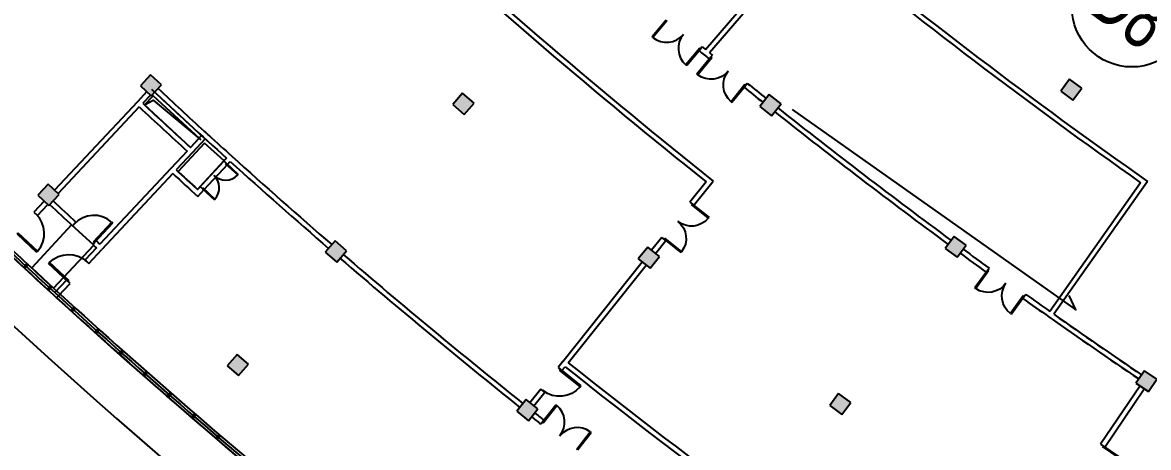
# Model space of a CAD drawing. Extents: x 1962160 to 37842216, y -162679 to 2997677.
# Drawn here: x 37436538 to 37481552, y 2558473 to 2575474 of the extents above; entities that cross this region are included whole.
import ezdxf
from ezdxf.enums import TextEntityAlignment as Align

# ---------------------------------------------------------------- set-up
doc = ezdxf.new("R2010")
doc.units = 0
doc.header["$LTSCALE"] = 1000
doc.linetypes.add('CENTER', pattern=[2, 1.25, -0.25, 0.25, -0.25])
doc.linetypes.add('CENTER2', pattern=[28.575000000000003, 19.05, -3.175, 3.175, -3.175])
doc.layers.get('0').update_dxf_attribs({"color": 8})
doc.layers.get('Defpoints').update_dxf_attribs({"color": 8})
for name, color, linetype in [('#幕墙线-平面', 8, 'Continuous'), ('#标注', 8, 'Continuous'), ('#轴线', 8, 'CENTER2'), ('1-WIN-1', 8, 'Continuous'), ('A-AL-E', 8, 'Continuous'), ('A-FLOR', 8, 'Continuous'), ('A-GRID', 8, 'CENTER'), ('A-HATH', 8, 'Continuous'), ('A-ROOF-DRAN', 8, 'Continuous'), ('A-STRS-HRAL', 8, 'Continuous'), ('DIM', 8, 'Continuous'), ('G-ACCS', 8, 'Continuous'), ('PUB_HATCH', 8, 'Continuous'), ('周边建筑', 8, 'Continuous')]:
    doc.layers.add(name, color=color, linetype=linetype)
doc.layers.add('A-X-CHEK', color=8, linetype='Continuous', plot=False)
doc.styles.add('#文字', font='jrs.shx', dxfattribs={"width": 0.7, "bigfont": 'hztxt.shx'})
doc.styles.add('JHZX', font='jrs.shx', dxfattribs={"width": 0.6, "bigfont": 'jhz.shx'})
doc.dimstyles.new('JZBZ-600', dxfattribs={"dimscale": 600, "dimtxt": 3, "dimasz": 1.5, "dimexe": 1, "dimexo": 1, "dimgap": 0.5, "dimtad": 1, "dimdec": 0, "dimdsep": 46, "dimtxsty": 'JHZX', "dimblk1": 'ARCHTICK', "dimblk2": 'ARCHTICK', "dimsah": 1, "dimcen": 0, "dimclrd": 1, "dimclre": 1, "dimclrt": 2, "dimadec": 1, "dimazin": 2, "dimtfac": 1, "dimtdec": 0, "dimtix": 1, "dimtmove": 0, "dimatfit": 3, "dimfxl": 1, "dimtolj": 1, "dimlwd": -1, "dimlwe": -1, "dimarcsym": 1})

# ---------------------------------------------------------------- blocks, each defined once
blk = doc.blocks.new('排水沟区域')
at = {"layer": 'A-HATH'}
h = blk.add_hatch(dxfattribs=at)
h.set_pattern_fill('ANSI37', color=256, scale=100)
h.set_pattern_definition([(45, (0, 0), (-112.2532015133644, 112.2532015133644), []), (135, (0, 0), (-112.2532015133644, -112.2532015133644), [])])
edge = h.paths.add_edge_path()
edge.add_line((35498191.12780435, 2792704.69880736), (35498459.0045779, 2792929.9587332))
edge.add_arc((35647972.51194591, 2918657.177019742), 195349.9994971962, 220.0607733971273, 249.3814004777669)
edge.add_line((35579180.88943561, 2735820.26888587), (35579057.63851193, 2735492.688041172))
edge.add_arc((35647972.5119459, 2918657.177019722), 195699.9994971731, 220.0607733971238, 249.381400477767, ccw=False)
blk.add_lwpolyline([(35498191.12780435, 2792704.69880736), (35498459.0045779, 2792929.9587332, 0.1286379628558455), (35579180.88943561, 2735820.26888587), (35579057.63851193, 2735492.688041172, -0.1286379628558608)], format="xyb", close=True, dxfattribs=at)
blk = doc.blocks.new('A$C58e34137')
at = {"layer": 'A-X-CHEK'}
blk.add_blockref('排水沟区域', (-35647972.51433039, -2918657.17947907), dxfattribs=at)
blk = doc.blocks.new('雨水')
at = {"layer": 'A-ROOF-DRAN'}
blk.add_lwpolyline([(35498616.06719773, 2787606.262450578, 0.1233110608039292), (35578008.94777347, 2732681.938107471)], format="xyb", dxfattribs=at)
blk = doc.blocks.new('幕墙分隔')
blk.add_line((-39.99999999976717, -100.0000000000582), (39.99999999976717, 100.0000000000582))
blk.add_lwpolyline([(-40, 100.0000000000582), (39.99999999976717, 100.0000000000582), (40.00000000023283, -99.99999999970896), (-39.99999999976717, -100.0000000000582)], close=True)
blk = doc.blocks.new('$DorLib2D$00000001')
for p, q in [((0.45, 0.9750000000000001), (0.5000000000000002, 0.9750000000000001)), ((0.45, 0), (0.45, 0.9750000000000001)), ((0.5, 0), (0.5, 0.9750000000000001)), ((0.5, 0), (0.45, 0))]:
    blk.add_line(p, q)
blk.add_arc((0.475, 0), 0.975, 91.4692835813538, 180)
blk = doc.blocks.new('$DorLib2D$00000002')
at = {"layer": '1-WIN-1'}
for p, q in [((-0.5000000000002274, 1.70530256582424e-13), (-0.5, 0.4875000000000114)), ((-0.4750000000001364, 0.4875000000002387), (-0.5, 0.4875000000000114)), ((-0.4750000000001364, 1.70530256582424e-13), (-0.4750000000001364, 0.4875000000002387)), ((0.4749999999999091, 5.684341886080801e-14), (0.4749999999999091, 0.4875000000001251)), ((0.4749999999999091, 0.4875000000001251), (0.4999999999997726, 0.4875000000001251)), ((0.5, -5.684341886080801e-14), (0.4999999999997726, 0.4875000000001251)), ((-0.5000000000002274, 1.70530256582424e-13), (-0.4750000000001364, 1.70530256582424e-13)), ((0.5, -5.684341886080801e-14), (0.4749999999999091, 5.684341886080801e-14))]:
    blk.add_line(p, q, dxfattribs=at)
for centre, start, end in [((-0.4875000000001819, 5.684341886080801e-14), 0, 88.53071642340379), ((0.4874999999999545, 5.684341886080801e-14), 91.46928357659621, 180)]:
    blk.add_arc(centre, 0.4875, start, end, dxfattribs=at)
blk = doc.blocks.new('15')
at = {"layer": 'PUB_HATCH'}
for points in [[(34343376.46555211, 3981271.587356069), (34343786.27365317, 3981709.830804734), (34343348.03020451, 3982119.638905804), (34342938.22210344, 3981681.39545714)], [(34380216.01960944, 3981101.819850371), (34380571.16860198, 3981585.420091372), (34380087.56836098, 3981940.569083914), (34379732.41936844, 3981456.968842913)], [(34355885.34136827, 3980530.225526242), (34356277.5314922, 3980984.303610592), (34355823.45340785, 3981376.493734528), (34355431.26328392, 3980922.415650178)], [(34368176.75522625, 3980479.845078002), (34368550.7160584, 3980949.050039624), (34368081.51109678, 3981323.010871783), (34367707.55026462, 3980853.805910162)], [(34339278.38078491, 3976889.157041806), (34339688.18888599, 3977327.40049047), (34339249.94543732, 3977737.20859154), (34338840.13733625, 3977298.965142876)], [(34375599.08715633, 3974815.013449387), (34375954.23614888, 3975298.613690388), (34375470.63590788, 3975653.76268293), (34375115.48691534, 3975170.162441929)], [(34350786.86975709, 3974627.210429691), (34351179.05988103, 3975081.288514041), (34350724.98179668, 3975473.478637977), (34350332.79167274, 3975019.400553627)], [(34363315.26440816, 3974380.180576931), (34363689.22524031, 3974849.385538553), (34363220.02027869, 3975223.346370713), (34362846.05944653, 3974754.141409091)], [(34346864.96851774, 3970086.42958619), (34347257.15864167, 3970540.50767054), (34346803.08055732, 3970932.697794476), (34346410.89043339, 3970478.619710127)], [(34383239.2409, 3969447.575343033), (34383575.02374361, 3969944.817619938), (34383077.78146671, 3970280.600463542), (34382741.9986231, 3969783.358186638)], [(34370982.15470323, 3968528.207048402), (34371337.30369577, 3969011.807289403), (34370853.70345477, 3969366.956281946), (34370498.55446222, 3968883.356040944)], [(34358453.77359006, 3968280.51607586), (34358827.73442222, 3968749.721037482), (34358358.5294606, 3969123.681869641), (34357984.56862844, 3968654.47690802)]]:
    blk.add_hatch(color=256, dxfattribs=at).paths.add_polyline_path(points)
at = {"layer": '周边建筑'}
for p, q in [((34365530.56462713, 3983132.108956163), (34369649.88191621, 3987901.458531774)), ((34365685.24661145, 3983005.225850853), (34369804.65505192, 3987774.680961633)), ((34365404.14987878, 3983235.967883037), (34365276.54623301, 3983081.961745695)), ((34365680.63746777, 3982750.482871177), (34365806.72120411, 3982905.7358009)), ((34343348.03020451, 3982119.638905804), (34342938.22210344, 3981681.39545714)), ((34343786.27365317, 3981709.830804734), (34343348.03020451, 3982119.638905804)), ((34380087.56836098, 3981940.569083914), (34379732.41936844, 3981456.968842913)), ((34380571.16860198, 3981585.420091372), (34380087.56836098, 3981940.569083914)), ((34342938.22210344, 3981681.39545714), (34343376.46555211, 3981271.587356069)), ((34343376.46555211, 3981271.587356069), (34343786.27365317, 3981709.830804734)), ((34367203.98742822, 3981770.990411412), (34367077.90369188, 3981615.737481697)), ((34380216.01960944, 3981101.819850371), (34380571.16860198, 3981585.420091372)), ((34342818.2202968, 3981040.631943447), (34339505.59171527, 3977498.14988386)), ((34343193.86419266, 3981442.340655661), (34342818.2202968, 3981040.631943447)), ((34343339.9453456, 3981305.737958909), (34343032.58928111, 3980977.055368262)), ((34355823.45340785, 3981376.493734528), (34355431.26328392, 3980922.415650178)), ((34356277.5314922, 3980984.303610592), (34355823.45340785, 3981376.493734528)), ((34368081.51109678, 3981323.010871783), (34367707.55026462, 3980853.805910162)), ((34368550.7160584, 3980949.050039624), (34368081.51109678, 3981323.010871783)), ((34379732.41936844, 3981456.968842913), (34380216.01960944, 3981101.819850371)), ((34342895.98658437, 3980830.974215339), (34339651.67286368, 3977361.547184565)), ((34355431.26328392, 3980922.415650178), (34355885.34136827, 3980530.225526242)), ((34355885.34136827, 3980530.225526242), (34356277.5314922, 3980984.303610592)), ((34367707.55026462, 3980853.805910162), (34368176.75522625, 3980479.845078002)), ((34368176.75522625, 3980479.845078002), (34368550.7160584, 3980949.050039624)), ((34345594.36879337, 3979765.045238689), (34345594.53836292, 3979764.890046391)), ((34345631.24484891, 3979731.302481512), (34345631.42253822, 3979731.139922741)), ((34345384.76796836, 3979685.784919918), (34344940.78561442, 3979210.995946609)), ((34345532.31338691, 3979550.748089837), (34345019.27824047, 3979002.114955462)), ((34344804.17568378, 3979064.907057859), (34344155.99214338, 3978371.747983106)), ((34345019.27824047, 3979002.114955461), (34344371.11920758, 3978308.982088719)), ((34344155.99214338, 3978371.747983106), (34341320.62624428, 3975339.644449602)), ((34346281.66318182, 3978668.378115602), (34345325.44430456, 3977645.81004512)), ((34346427.74433475, 3978531.775418851), (34345471.52545749, 3977509.207348369)), ((34346385.56743935, 3978779.491981542), (34346281.66318568, 3978668.378118125)), ((34346281.66318568, 3978668.378118125), (34346427.7443338, 3978531.775425877)), ((34346427.7443338, 3978531.775425877), (34346533.98077665, 3978645.38329251)), ((34344234.50819042, 3978162.892038064), (34341399.10429554, 3975130.747872367)), ((34339249.94543732, 3977737.20859154), (34338840.13733625, 3977298.965142876)), ((34339688.18888599, 3977327.40049047), (34339249.94543732, 3977737.20859154)), ((34345325.44430842, 3977645.810047651), (34345221.54004703, 3977534.696179178)), ((34345233.18205118, 3977254.325999656), (34345471.52545654, 3977509.207355398)), ((34345471.52545654, 3977509.207355398), (34345325.44430842, 3977645.810047651)), ((34365557.87309272, 3977835.73797931), (34364908.11134636, 3977020.488334271)), ((34365064.5130005, 3976895.834723348), (34365838.92837095, 3977867.486039571)), ((34382924.12744224, 3977801.3986196), (34379296.02950826, 3972650.970220315)), ((34383202.8108054, 3977849.726585121), (34379459.53515887, 3972535.792521854)), ((34339095.78363293, 3977059.90641685), (34338686.03437986, 3976621.725890191)), ((34338840.13733625, 3977298.965142876), (34339278.38078491, 3976889.157041806)), ((34339278.38078491, 3976889.157041806), (34339688.18888599, 3977327.40049047)), ((34364908.11134636, 3977020.488334271), (34365064.5130005, 3976895.834723348)), ((34338686.03437986, 3976621.725890191), (34338832.11553274, 3976485.123193488)), ((34338832.11553274, 3976485.123193488), (34339241.86477339, 3976923.303724998)), ((34340228.32097696, 3976073.796372673), (34340363.87277809, 3976220.853814063)), ((34375470.63590788, 3975653.76268293), (34375115.48691534, 3975170.162441929)), ((34375954.23614888, 3975298.613690388), (34375470.63590788, 3975653.76268293)), ((34341184.01660787, 3975193.555875494), (34340731.17051452, 3974709.288140325)), ((34341172.68686711, 3975475.320602588), (34341037.13506599, 3975328.263161207)), ((34350724.98179668, 3975473.478637977), (34350332.79167274, 3975019.400553627)), ((34351179.05988103, 3975081.288514041), (34350724.98179668, 3975473.478637977)), ((34363220.02027869, 3975223.346370713), (34362846.05944653, 3974754.141409091)), ((34363689.22524031, 3974849.385538553), (34363220.02027869, 3975223.346370713)), ((34363786.22884988, 3975612.873449414), (34363376.42193616, 3975098.692747149)), ((34363532.82357834, 3974974.039145757), (34363942.63050401, 3975488.21983849)), ((34363942.63050401, 3975488.21983849), (34363786.22884988, 3975612.873449414)), ((34375599.08715633, 3974815.013449387), (34375954.23614888, 3975298.613690388)), ((34340877.25166906, 3974572.685442074), (34341399.10429554, 3975130.747872367)), ((34350332.79167274, 3975019.400553627), (34350786.86975709, 3974627.210429691)), ((34350786.86975709, 3974627.210429691), (34351179.05988103, 3975081.288514041)), ((34362846.05944653, 3974754.141409091), (34363315.26440816, 3974380.180576931)), ((34363315.26440816, 3974380.180576931), (34363689.22524031, 3974849.385538553)), ((34375115.48691534, 3975170.162441929), (34375599.08715633, 3974815.013449387)), ((34340731.17051452, 3974709.288140325), (34340877.25166906, 3974572.685442074)), ((34359823.79402705, 3970641.245624609), (34363002.46109649, 3974629.487794999)), ((34360042.53498801, 3970594.808526616), (34363158.86275142, 3974504.834183436)), ((34376754.33138787, 3974221.333918464), (34376871.01505705, 3974383.770066221)), ((34339979.85569573, 3973905.841813502), (34339513.48616109, 3973407.112273242)), ((34340125.93685026, 3973769.239115253), (34339979.85569573, 3973905.841813502)), ((34339513.48616109, 3973407.112273242), (34339659.56731402, 3973270.50957649)), ((34339659.56731402, 3973270.50957649), (34340125.93685026, 3973769.239115253)), ((34339727.38113841, 3973344.791106648), (34339592.49814147, 3973197.120604738)), ((34378332.92977428, 3973333.624666992), (34378216.2461051, 3973171.188519231)), ((34346803.08055732, 3970932.697794476), (34346410.89043339, 3970478.619710127)), ((34347257.15864167, 3970540.50767054), (34346803.08055732, 3970932.697794476)), ((34346410.89043339, 3970478.619710127), (34346864.96851774, 3970086.42958619)), ((34346864.96851774, 3970086.42958619), (34347257.15864167, 3970540.50767054)), ((34359823.79402705, 3970641.245624609), (34359636.82608857, 3970406.658806004)), ((34359636.82608857, 3970406.658806004), (34359793.22774632, 3970282.005192189)), ((34359793.22774632, 3970282.005192189), (34359917.88136727, 3970438.406860164)), ((34383077.78146671, 3970280.600463542), (34382741.9986231, 3969783.358186638)), ((34383575.02374361, 3969944.817619938), (34383077.78146671, 3970280.600463542)), ((34383239.2409, 3969447.575343033), (34383575.02374361, 3969944.817619938)), ((34358951.23122961, 3969546.449709704), (34358514.93110868, 3968999.028254342)), ((34358671.33276439, 3968874.374642157), (34359107.63288736, 3969421.796095886)), ((34359107.63288736, 3969421.796095886), (34358951.23122961, 3969546.449709704)), ((34370853.70345477, 3969366.956281946), (34370498.55446222, 3968883.356040944)), ((34371337.30369577, 3969011.807289403), (34370853.70345477, 3969366.956281946)), ((34382907.74619952, 3969671.430472031), (34381329.79189552, 3967334.725632559)), ((34381495.53930813, 3967222.797999159), (34383073.49362428, 3969559.502858084)), ((34382741.9986231, 3969783.358186638), (34383239.2409, 3969447.575343033)), ((34358358.5294606, 3969123.681869641), (34357984.56862844, 3968654.47690802)), ((34358827.73442222, 3968749.721037482), (34358358.5294606, 3969123.681869641)), ((34370982.15470323, 3968528.207048402), (34371337.30369577, 3969011.807289403)), ((34357984.56862844, 3968654.47690802), (34358453.77359006, 3968280.51607586)), ((34358453.77359006, 3968280.51607586), (34358827.73442222, 3968749.721037482)), ((34370498.55446222, 3968883.356040944), (34370982.15470323, 3968528.207048402)), ((34358942.68857153, 3968148.082921613), (34359066.30654963, 3968305.306032227)), ((34381329.79189552, 3967334.725632559), (34381495.53930813, 3967222.797999159))]:
    blk.add_line(p, q, dxfattribs=at)
for points in [[(34359992.11660529, 4017302.949126642), (34327804.89124851, 3985497.455937146, 0.4129759503049449), (34327775.24891686, 3981828.400454395, 0.1494418678029234), (34462605.55885959, 3908362.281586812, 0.4147260606000924), (34465679.79346514, 3910394.302898092), (34474630.62973479, 3954750.458055043, 0.4131228733560754), (34472605.79338679, 3957811.450065851, -0.1495092029449499), (34363678.34311313, 4017271.518329401, 0.4157145913370236), (34359992.11660673, 4017302.949128066)], [(34364787.7585504, 4016145.646122517, 0.4135317777718963), (34361115.12866861, 4016163.278603445), (34330350.8070454, 3985763.813877287, 0.4147813061863365), (34330332.41864164, 3982083.343291028, 0.1704916733923174), (34485713.0302125, 3906701.947371353, 0.4125640170375961), (34488589.92230238, 3908973.433014254), (34498066.25026848, 3987461.103279992, 1.469013519981978), (34452166.30266599, 3975481.853364326), (34449731.31604223, 3968073.784921957, -0.06531639655491227), (34400997.70607769, 3991683.325158094, 0.08934789544916616), (34393138.5508233, 3995037.334856166), (34392607.83259175, 3995158.882407849, -0.1125361045485018), (34383038.20091584, 3999772.941151016, -0.0289167358602449), (34364787.7585504, 4016145.646122518)]]:
    blk.add_lwpolyline(points, format="xyb", close=True, dxfattribs=at)
for points in [[(34343105.64328525, 3980908.768568961), (34343447.30249041, 3981274.134475448), (34345284.94257624, 3979579.032939775), (34344941.50233801, 3979211.762401521)], [(34345505.92781324, 3979376.121705256), (34344445.21028405, 3978241.804131174), (34345221.54004717, 3977534.696179063), (34346283.02694823, 3978669.836509489)], [(34338593.50151797, 3974399.827526127), (34339469.98843552, 3973580.211345616), (34341075.15719575, 3975296.758007646), (34340192.00003742, 3976109.241119159)]]:
    blk.add_lwpolyline(points, close=True, dxfattribs=at)
for points in [[(34343105.64328527, 3980908.768568938), (34343449.20092834, 3981101.635916103), (34345357.98315271, 3979510.731591399)], [(34368991.70092834, 3980722.635916103), (34380336.70092834, 3972710.135916103), (34380075.20092834, 3973283.635916103)]]:
    blk.add_lwpolyline(points, dxfattribs=at)
for centre, radius, start, end in [((34515345.0431628, 4165611.784580775), 240199.9999893381, 227.3976930559508, 231.4209681351961), ((34515345.04316281, 4165611.784580634), 239999.9999892362, 227.4217660368438, 231.4686947427609), ((34515345.04316582, 4165611.784582514), 229599.9999926202, 230.6791045445688, 234.8630770143448), ((34515345.04316582, 4165611.784582501), 229799.9999926092, 230.7033947163966, 234.8131895147279), ((34515345.04315283, 4165611.784569272), 236299.9999741475, 230.5743665563182, 230.6379137516785), ((34515345.04315376, 4165611.784570454), 236099.9999756489, 230.5745514144668, 230.6142549760795), ((34515345.04313426, 4165611.784549053), 236299.9999467468, 230.637913752051, 230.7010949378628), ((34515345.04313748, 4165611.784549552), 236099.9999491617, 230.6628058305091, 230.7009100791927), ((34515345.04317003, 4165611.784588606), 260600.0000000004, 224.7692605375544, 263.4709545462032), ((34515345.04357129, 4165611.785031767), 251900.0005978282, 226.9488892630995, 227.8757745404314), ((34515527.64471871, 4165441.031348648), 251700.0001681061, 226.9318032633286, 227.5006767952378), ((34515345.04313862, 4165611.78454978), 236299.9999500604, 231.1375428952267, 231.3720803508404), ((34515345.04313788, 4165611.78454844), 236099.9999485498, 231.1377277533045, 231.3720187329126), ((34515527.6447188, 4165441.031348384), 251900.0001679542, 226.9317942254391, 227.50067679518), ((34515527.64469374, 4165441.031321967), 252750.0001315591, 226.9204215257613, 227.5098247070791), ((34515527.64469374, 4165441.031321957), 252550.0001315514, 226.9204215257588, 227.5102914851398), ((34515345.043189, 4165611.784612775), 236300.0000307325, 231.5175626908183, 233.634280858358), ((34515345.04318902, 4165611.784613048), 236100.0000309573, 231.5176243109561, 233.6342192746864), ((34515527.80333482, 4165441.20456765), 251900.235038039, 227.5006768130362, 227.5118136404272), ((34515345.0479162, 4165611.789791055), 251900.0070421241, 227.5575600860787, 227.5940466978844), ((34515527.80333563, 4165441.204547037), 251700.2350233911, 227.5006768097312, 227.5191223423957), ((34515345.04791607, 4165611.789778967), 251700.007033112, 227.5576751256326, 227.5916940258649), ((34515345.18885721, 4165611.944122474), 251700.2160458491, 227.5916940317276, 227.6030720559327), ((34515344.98402207, 4165611.719775949), 251699.9122551344, 227.6030720560428, 227.6144421161886), ((34515345.04357123, 4165611.785031648), 251700.0005977013, 227.6144421174203, 227.8989051470727), ((34515526.13096067, 4165439.37701038), 251897.7577813266, 227.5348110381163, 227.5822109910054), ((34515345.18885656, 4165611.944115945), 251900.2160405794, 227.5916940308336, 227.609883036221), ((34515526.05974073, 4165439.298509273), 251897.6517883638, 227.5461891954737, 227.5575601381541), ((34515344.98402, 4165611.719774398), 251899.9122525971, 227.6030720561542, 227.6212529656813), ((34515345.04326299, 4165611.784694004), 251700.0001405122, 227.8989051476031, 229.114330275668), ((34515345.04326297, 4165611.78469414), 251900.0001405998, 227.9212720642685, 229.1143844950012), ((34515527.64446937, 4165441.031076351), 253799.9997988963, 227.5525390870491, 227.857332802312), ((34515527.64446948, 4165441.031075755), 253599.9997985234, 227.5530376226173, 227.812880046711), ((34515527.64496987, 4165441.031621459), 257850.0005389077, 226.9315305206113, 227.2091356750637), ((34515527.64497051, 4165441.031621151), 258050.0005391443, 226.9315219094089, 227.2092303957033), ((34515345.04316878, 4165611.784588264), 260499.9999989806, 226.9644108227189, 227.5912631262426), ((34515345.04316878, 4165611.784588277), 260399.999998988, 226.9644108227189, 227.5912631262426), ((34515527.6449729, 4165441.03162078), 258050.0005404726, 227.4534675781716, 227.4977187434702), ((34515527.64496455, 4165441.03161944), 257850.0005338285, 227.4535623001244, 227.4981665373644), ((34515345.04316878, 4165611.784588273), 260599.9999989888, 226.9644108227189, 227.5912631262426), ((34515345.04316889, 4165611.784588005), 251899.9999987845, 229.2508572061136, 231.3765850838719), ((34515345.04316889, 4165611.784588069), 251699.9999988388, 229.2509114276363, 231.3765308644512), ((34515345.04324374, 4165611.784688826), 236300.0001244125, 233.7797631985323, 234.0907429836252), ((34515345.04324363, 4165611.784689075), 236100.0001245614, 233.7798248528455, 234.0905581255406), ((34515345.0431672, 4165611.784585981), 260599.9999962315, 227.591263124811, 233.7070219900706), ((34515345.0431672, 4165611.784586008), 260499.9999962508, 227.5912631248143, 233.7070219900738), ((34515345.0431672, 4165611.784586035), 260399.9999962736, 227.5912631248161, 233.7070219900755), ((34515345.04324304, 4165611.784689162), 236300.0001242851, 234.5271909415598, 234.838122373961), ((34515345.04324349, 4165611.784689461), 236100.000124791, 234.5273757996539, 234.8138547838651), ((34515345.04317047, 4165611.784588004), 236099.9999997845, 234.8623899652083, 235.8964198292088), ((34515345.04317046, 4165611.784588247), 236299.9999999803, 234.8381223742577, 235.896481452992), ((34515345.04316647, 4165611.784584278), 249499.9999943855, 231.4677856919389, 235.9921868604989), ((34515345.04316649, 4165611.784584369), 249299.9999944613, 231.4678041159284, 235.9462399564816), ((34515345.04317401, 4165611.784596581), 251900.0000086998, 231.5130577949084, 231.6187963752056), ((34515345.04317577, 4165611.784596506), 251700.0000097312, 231.5131120159789, 231.6186337127253)]:
    blk.add_arc(centre, radius, start, end, dxfattribs=at)
at = {"layer": '周边建筑', "zscale": 200}
for name, p, xscale, yscale, rotation in [('$DorLib2D$00000002', (34364647.32546858, 3983733.177051671), -1800, -1800, 320.3561425769916), ('$DorLib2D$00000002', (34366442.3124478, 3982260.736641057), 1800, -1800, 320.9193189161368), ('$DorLib2D$00000002', (34345876.59431966, 3978088.792731985), 1400, 1400, 226.9204215256984), ('$DorLib2D$00000001', (34338383.41754092, 3976151.701377219), 1100, 1100, 226.9204215256168), ('$DorLib2D$00000001', (34340700.50392198, 3975774.558487569), 1100, 1100, 317.3313489871929), ('$DorLib2D$00000002', (34364425.37091893, 3976254.354079902), 1800, -1800, 51.44482020235446), ('$DorLib2D$00000001', (34340428.55368188, 3974239.263622699), 1100, -1100, 226.9204215255591), ('$DorLib2D$00000002', (34377543.6305809, 3973777.479292482), 1800, -1800, 324.3089669626711), ('$DorLib2D$00000001', (34359372.2294901, 3969914.227450921), 1100, -1100, 51.44482020233848), ('$DorLib2D$00000002', (34359711.99703887, 3967670.417128639), 1800, 1800, 321.8235058281401), ('$DorLib2D$00000002', (34380975.92250109, 3966632.013228145), 1560.805258970763, -1560.805258970763, 55.96922168211871)]:
    blk.add_blockref(name, p, dxfattribs=dict(at, xscale=xscale, yscale=yscale, rotation=rotation))
at = {"layer": '周边建筑', "xscale": -1}
for p, rotation in [((34338364.37574684, 3974462.385284164), 317.3321936703399), ((34339307.57610693, 3973593.594542293), 317.5484983797967), ((34342169.33802203, 3971008.540435939), 318.2142116736422), ((34346044.21467597, 3967628.260055046), 319.4688175230887)]:
    blk.add_blockref('幕墙分隔', p, dxfattribs=dict(at, rotation=rotation))
at = {"layer": '周边建筑'}
for p, rotation in [((34340254.86066861, 3972729.238759523), 317.7648030889326), ((34341209.9733159, 3971866.525451912), 317.9895073811273), ((34343131.71372297, 3970156.377533935), 318.5553165376554), ((34344098.27949098, 3969308.976627099), 318.8964214019443), ((34345069.16863263, 3968466.212610541), 319.1826194623027)]:
    blk.add_blockref('幕墙分隔', p, dxfattribs=dict(at, rotation=rotation))
blk = doc.blocks.new('总体道路0521')
at = {"layer": 'G-ACCS'}
for radius, start, end in [(274.6000001050535, 219.6987229551506, 231.7393063358047), (267.6000001050536, 227.5718716183583, 229.2358596347876)]:
    blk.add_arc((35647972.51477092, 2918657.18309158), radius, start, end, dxfattribs=at)
blk = doc.blocks.new('A$C06ac024f')
at = {"layer": 'A-AL-E'}
for centre, radius, end in [((-0.004684299230575562, 0.00567371491342783), 195550.0000000139, 249.3815480125011), ((-0.004684299230575562, 0.005673703737556934), 195350.000000004, 249.3814002423705)]:
    blk.add_arc(centre, radius, 213.4267024433433, end, dxfattribs=at)
at = {"layer": 'A-STRS-HRAL'}
blk.add_lwpolyline([(-68914.87842030823, -183164.483728487, -0.1286379625230906), (-149781.3891317025, -125952.472956228), (-149934.3773731143, -126081.2930520335, 0.1286385223226153), (-68984.78143659234, -183351.8707182621)], format="xyb", dxfattribs=at)
at = {"xscale": 1000, "yscale": 1000, "zscale": 1000}
blk.add_blockref('总体道路0521', (-35647972511.19448, -2918657176.530752), dxfattribs=at)
at = {"layer": 'A-ROOF-DRAN'}
blk.add_blockref('雨水', (-35647972.51693987, -2918657.171766797), dxfattribs=at)
at = {"layer": '周边建筑'}
blk.add_blockref('15', (-34515346.51224016, -4165614.464939157), dxfattribs=at)
blk = doc.blocks.new('A$C80b62fe7')
at = {"layer": '#幕墙线-平面'}
blk.add_arc((71051.57360942662, 188867.3555372753), 195350.000000004, 213.4267023194232, 249.3814006729123, dxfattribs=at)
blk = doc.blocks.new('DASWQE')
at = {"layer": 'DIM', "ltscale": 10}
blk.add_blockref('A$C80b62fe7', (-71047.03888088465, -188862.9763723449), dxfattribs=at)
blk = doc.blocks.new('_ARCHTICK')
at = {"const_width": 0.15}
blk.add_lwpolyline([(-0.5, -0.5), (0.5, 0.5)], dxfattribs=at)
blk = doc.blocks.new('*D33')
at = {"layer": '#标注', "color": 1, "transparency": 16777216}
for p, q in [((36620746.45035105, 2794342.844410595), (36607722.49268997, 2784214.326747263)), ((36709821.57140478, 2728927.471106052), (36704055.01534672, 2713469.231411852))]:
    blk.add_line(p, q, dxfattribs=at)
blk.add_arc((36780598.51155947, 2918657.163268259), 218399.9867396859, 217.8716196904767, 249.5424261213203, dxfattribs=at)
at = {"layer": 'Defpoints', "color": 0, "transparency": 16777216}
for p in [(36780598.51155947, 2918657.163268259), (36621220.08330814, 2794711.18097131), (36635678.44877037, 2755265.824424677), (36710031.27962628, 2729489.629857505)]:
    blk.add_point(p, dxfattribs=at)
at = {"layer": '#标注', "color": 1, "transparency": 16777216, "xscale": 900, "yscale": 900, "zscale": 900}
for p, rotation in [((36608196.12564705, 2784582.66330798), 127.8716196904767), ((36704264.72356822, 2714031.390163306), 339.5424261213204)]:
    blk.add_blockref('_ARCHTICK', p, dxfattribs=dict(at, rotation=rotation))
at = {"layer": '#标注', "color": 2, "transparency": 16777216, "insert": (36652034.71402183, 2743593.791307066), "char_height": 1800, "attachment_point": 5, "rotation": 323.70702290589804, "style": 'JHZX'}
blk.add_mtext('\\A1;31.7°', dxfattribs=at)
blk = doc.blocks.new('*U247')
blk.add_line((-8.960830237663566e-17, -20), (0, 0))
blk.add_circle((0, -24), 4)
at = {"style": 'JHZX', "width": 0.75}
blk.add_attdef('AXES', text='', height=4, dxfattribs=at).set_placement((0, -24), align=Align.MIDDLE_CENTER)
blk = doc.blocks.new('DOTE-11')
at = {"layer": '#轴线'}
for points in [[(36619929.84721477, 2865401.299438776, 0.4665771712459525), (36603297.92453471, 2824183.319006984, 0.1869069858117834), (36713199.83703386, 2729400.135445045)], [(36649692.25143763, 2857636.069450992, 0.6801866972510827), (36616601.34165016, 2810411.269933818, 0.1628178013647897), (36714737.87267324, 2733523.102957241)], [(36617040.99404421, 2848828.781100597, 0.3318161066738227), (36614765.24095972, 2809199.356465551, 0.1627744169442686), (36713968.85387715, 2731461.616600736)]]:
    blk.add_lwpolyline(points, format="xyb", dxfattribs=at)
blk = doc.blocks.new('ZW-5001')
at = {"layer": '#标注'}
ref = blk.add_blockref('*U247', (36656355.71846426, 2749477.573025635), dxfattribs=dict(at, xscale=600, yscale=600, rotation=323.7068435380304))
ref.add_attrib('AXES', 'D8', dxfattribs={"layer": '0', "height": 2399.999999999999, "rotation": 323.7068435553998, "style": '#文字', "width": 0.7}).set_placement((36647832.11492178, 2737871.187599904), align=Align.MIDDLE_CENTER)
dim = blk.add_angular_dim_3p(base=(36635678.44877037, 2755265.824424677), center=(36780598.51155948, 2918657.16326826), p1=(36621220.08330815, 2794711.180971308), p2=(36710031.27962629, 2729489.629857507), dimstyle='JZBZ-600', dxfattribs=at)
dim.commit()
dim.dimension.update_dxf_attribs({"geometry": '*D33', "text_midpoint": (36652034.71402183, 2743593.791307067)})
blk = doc.blocks.new('FDGFH')
at = {"layer": 'A-FLOR'}
blk.add_blockref('ZW-5001', (-36780598.51155947, -2918657.163268261), dxfattribs=at)
at = {"layer": 'A-GRID'}
blk.add_blockref('DOTE-11', (-36780598.51155947, -2918657.163268261), dxfattribs=at)

msp = doc.modelspace()

# ---------------------------------------------------------------- linework, layer by layer
at = {"layer": '#标注', "ltscale": 10}
msp.add_arc((37613652.56706142, 2756885.970254162), 205203.0947814054, 208.7449720341355, 248.9246422539542, dxfattribs=at)

# ---------------------------------------------------------------- block references
at = {"layer": 'A-STRS-HRAL'}
msp.add_blockref('DASWQE', (37613652.56708944, 2756885.970215484), dxfattribs=at)
at = {"layer": 'DIM', "ltscale": 10}
for name, p in [('A$C06ac024f', (37613657.10216346, 2756879.841327364)), ('A$C58e34137', (37613657.09747919, 2756879.847001005))]:
    msp.add_blockref(name, p, dxfattribs=at)
at = {"layer": 'DIM'}
msp.add_blockref('FDGFH', (37613657.09676763, 2756879.827155179), dxfattribs=at)

doc.saveas('drawing.dxf')
